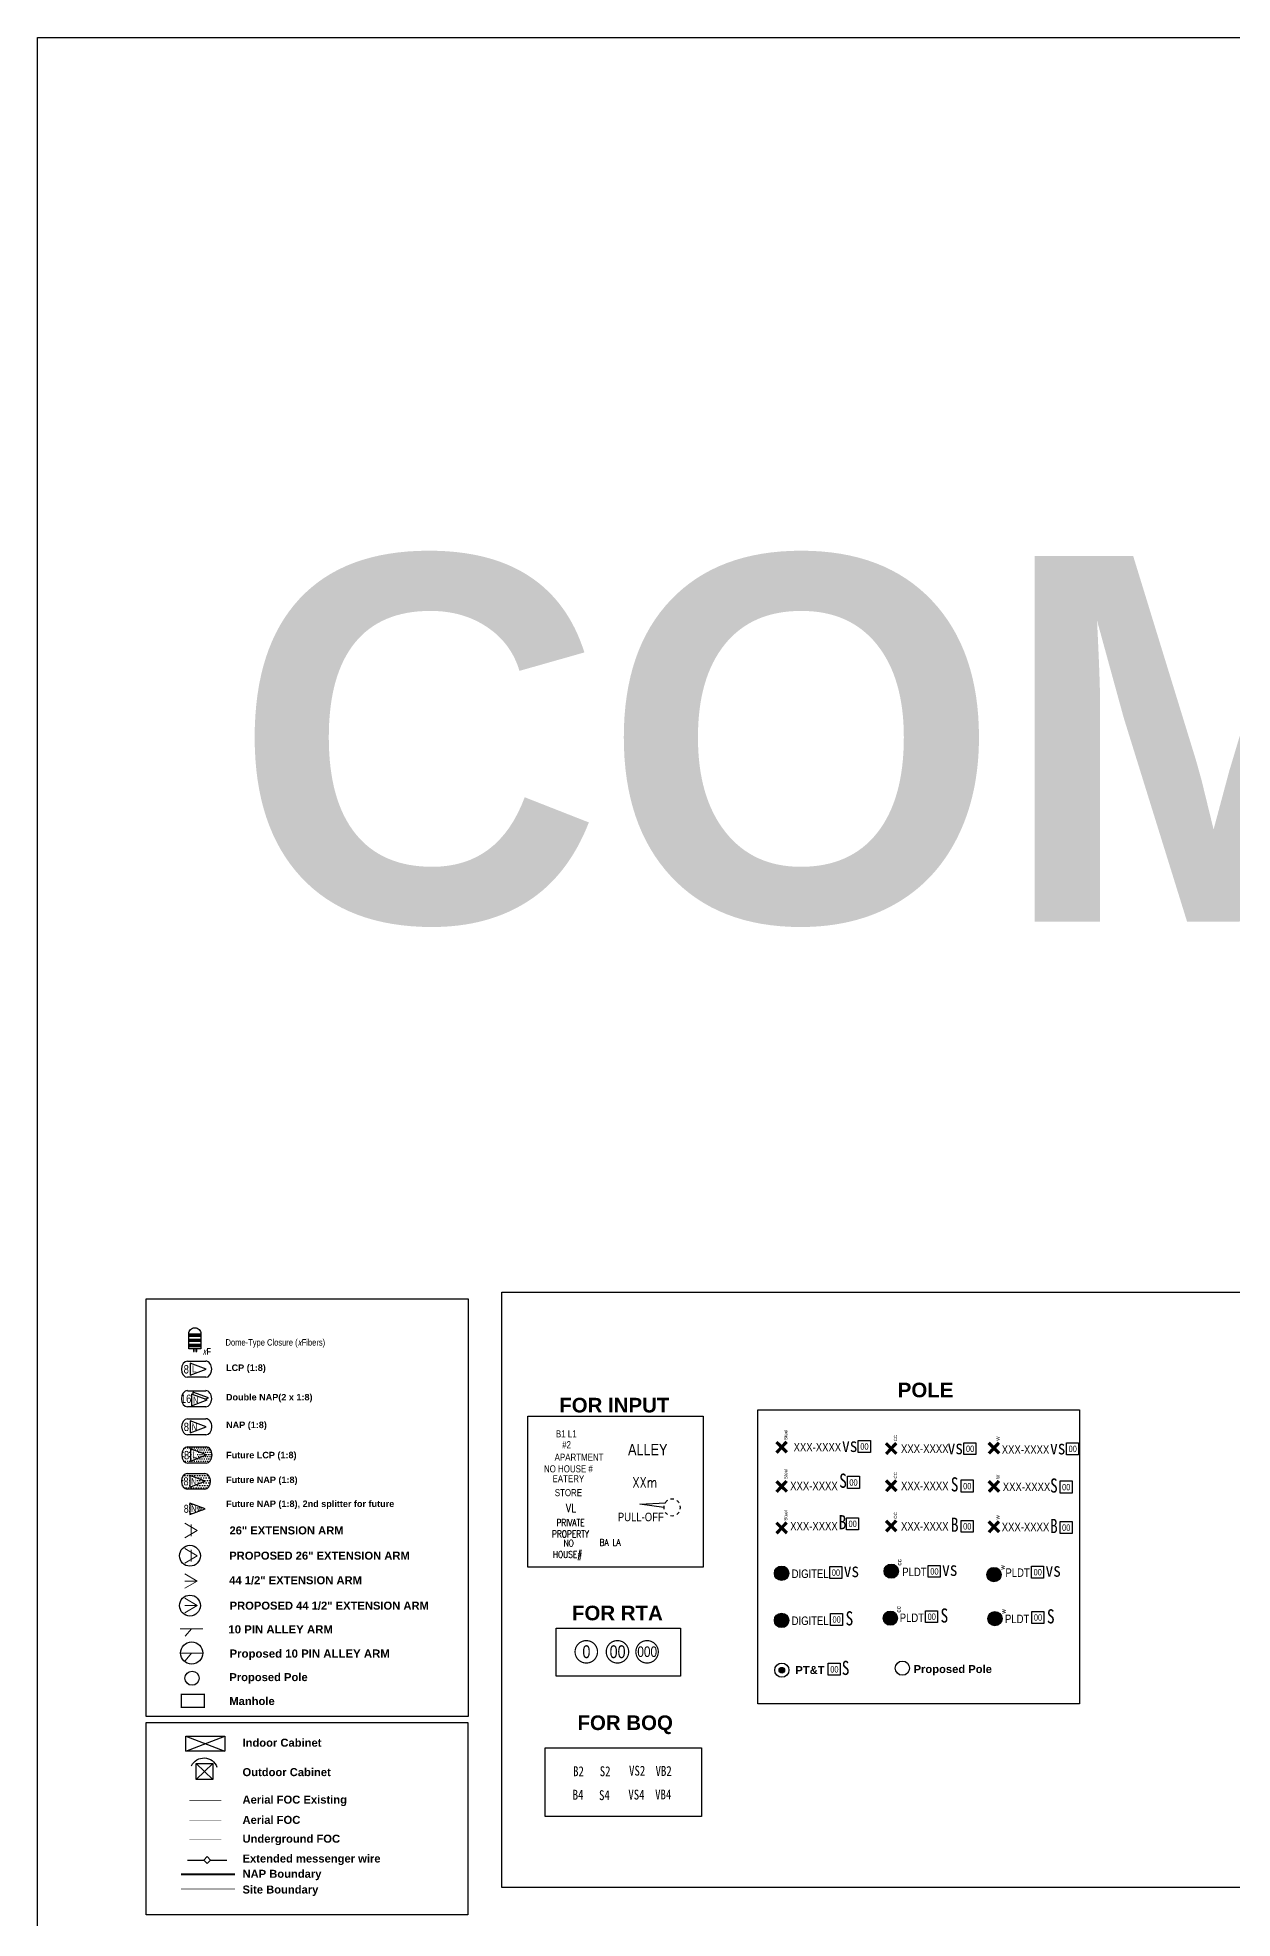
# Model space of a CAD drawing. Extents: x -663610 to -207124, y 70878 to 297551.
# Drawn here: x -255762 to -254919, y 81685 to 83014 of the extents above; entities that cross this region are included whole.
import ezdxf
from ezdxf.enums import TextEntityAlignment as Align

# ---------------------------------------------------------------- set-up
doc = ezdxf.new("R2010")
doc.units = 0
doc.header["$LTSCALE"] = 0.3
doc.linetypes.add('ACAD_ISO05W100', pattern=[33, 24, -3, 0, -3, 0, -3])
doc.linetypes.add('DASHED', pattern=[0.75, 0.5, -0.25])
doc.layers.get('0').update_dxf_attribs({"linetype": 'CONTINUOUS'})
for name, color, linetype in [('10 PIN ALLEY ARM', 7, 'CONTINUOUS'), ('26 EXTENSION ARM', 7, 'CONTINUOUS'), ('44.5 EXTENSION ARM', 7, 'CONTINUOUS'), ('BASEMAP', 7, 'CONTINUOUS'), ('CA 12 in', 7, 'CONTINUOUS'), ('CA 14 in', 7, 'CONTINUOUS'), ('CA 6 in', 7, 'CONTINUOUS'), ('CA 8 in', 7, 'CONTINUOUS'), ('CABINET', 7, 'CONTINUOUS'), ('Cross Over', 5, 'CONTINUOUS'), ('DEG 12 in', 7, 'CONTINUOUS'), ('DEG 14 in', 7, 'CONTINUOUS'), ('DEG 6 in', 7, 'CONTINUOUS'), ('DEG 8 in', 7, 'CONTINUOUS'), ('Digitel pole', 7, 'CONTINUOUS'), ('Distance Data', 7, 'CONTINUOUS'), ('Dome-Type Closure', 7, 'CONTINUOUS'), ('Double NAP', 7, 'CONTINUOUS'), ('Electric Pole ID', 7, 'CONTINUOUS'), ('Electrical Pole (Circular Conc.)', 7, 'CONTINUOUS'), ('Electrical Pole (Steel)', 7, 'CONTINUOUS'), ('Electrical Pole (Wood)', 7, 'CONTINUOUS'), ('Extended messenger', 7, 'CONTINUOUS'), ('FOC Distribution Diagram (Existing)', 7, 'CONTINUOUS'), ('FOC Distribution Diagram (Proposed)', 1, 'CONTINUOUS'), ('Future NAP', 7, 'CONTINUOUS'), ('House Number', 6, 'CONTINUOUS'), ('Lengend', 7, 'CONTINUOUS'), ('MH', 7, 'CONTINUOUS'), ('NAP Boundary', 1, 'CONTINUOUS'), ('Per page (Grounding)', 7, 'CONTINUOUS'), ('PLDT or SMART Pole ID', 7, 'CONTINUOUS'), ('PLDT Pole (Cirular Conc.)', 7, 'CONTINUOUS'), ('PLDT pole (wood)', 7, 'CONTINUOUS'), ('Proposed 10 PIN ALLEY ARM', 7, 'CONTINUOUS'), ('PROPOSED 26 EXTENSION ARM', 7, 'CONTINUOUS'), ('PROPOSED 44.5 EXTENSION ARM', 7, 'CONTINUOUS'), ('Proposed LCP', 1, 'CONTINUOUS'), ('Proposed NAP', 7, 'CONTINUOUS'), ('Proposed pole', 172, 'CONTINUOUS'), ('PT&T Pole', 7, 'CONTINUOUS'), ('Road Name', 7, 'CONTINUOUS'), ('RTA', 2, 'CONTINUOUS'), ('Site boundry', 7, 'CONTINUOUS'), ('Survey sequence', 7, 'CONTINUOUS'), ('Vacant', 1, 'CONTINUOUS')]:
    doc.layers.add(name, color=color, linetype=linetype)
for name, color, linetype, lineweight in [('Pole size-Big', 251, 'CONTINUOUS', 0), ('Pole size-Small', 251, 'CONTINUOUS', 0), ('Pole size-very small', 251, 'CONTINUOUS', 0)]:
    doc.layers.add(name, color=color, linetype=linetype, lineweight=lineweight)
doc.styles.add('Mark', font='arial.ttf', dxfattribs={"width": 0.8, "height": 2.5})
doc.styles.add('ROMANS', font='ROMANS.SHX', dxfattribs={"width": 0.8, "height": 2})
doc.styles.get("Standard").update_dxf_attribs({"font": '', "width": 0.8})
doc.styles.add('WMF-Arial Unicode MS0', font='')
doc.styles.get('Standard').set_extended_font_data('FangSong_GB2312')
doc.styles.get('WMF-Arial Unicode MS0').set_extended_font_data('Arial Unicode MS', bold=True)
doc.linetypes.add('FENCELINE2', pattern='A,6.35,-2.54,[132,ltypeshp.shx,S=2.54,R=0,X=-2.54,Y=0],-2.54,25.4', length=36.83)

# ---------------------------------------------------------------- blocks, each defined once
blk = doc.blocks.new('pldt2')
at = {"layer": 'Lengend'}
h = blk.add_hatch(color=256, dxfattribs=at)
h.dxf.hatch_style = 1
edge = h.paths.add_edge_path()
edge.add_arc((64551.64, 10585.08), 1.85, 0, 360)
blk.add_circle((64551.64, 10585.08), 1.85, dxfattribs=at)
blk = doc.blocks.new('PLDT Pole (Cirular Conc.)')
at = {"ltscale": 0.3}
blk.add_hatch(color=256, dxfattribs=at).paths.add_polyline_path([(-322433.12, 145724.21, 1), (-322438.38, 145724.21, 1)])
at = {"color": 7, "linetype": 'Continuous'}
blk.add_circle((-322435.75, 145724.21), 2.63, dxfattribs=at)
at = {"insert": (-322432.51, 145721.06), "char_height": 1.2, "width": 3.7535, "attachment_point": 5}
blk.add_mtext('{\\fArial|b1|i0|c0|p34;\\C7;CC}', dxfattribs=at)
blk = doc.blocks.new('Electrical Pole (Circular Conc.)')
at = {"const_width": 1.18}
for points in [[(-322437.53, 145744.35), (-322433.55, 145740.66)], [(-322437.46, 145740.59), (-322433.62, 145744.42)]]:
    blk.add_lwpolyline(points, dxfattribs=at)
at = {"color": 1, "lineweight": 0, "ltscale": 2, "insert": (-322432.88, 145741.54), "char_height": 1.2, "width": 1.894, "attachment_point": 1}
blk.add_mtext('{\\fArial|b0|i0|c0|p34;\\C7;CC}', dxfattribs=at)
blk = doc.blocks.new('PLDT pole(wood)')
at = {"ltscale": 0.3}
blk.add_hatch(color=256, dxfattribs=at).paths.add_polyline_path([(66144.404, 7979.785, 1), (66144.841, 7979.785, 1)])
at = {"color": 7, "linetype": 'Continuous'}
blk.add_circle((66144.623, 7979.785), 0.219, dxfattribs=at)
at = {"insert": (66144.841, 7979.504), "char_height": 0.10112, "width": 0.25, "attachment_point": 5}
blk.add_mtext('\\C7;\\fArial|b1|i0|;\\H0.10111521743238;W', dxfattribs=at)
blk = doc.blocks.new('STEEL POLE')
at = {"const_width": 2.26}
for points in [[(-354554.6, 144089.2), (-354546.9, 144082.1)], [(-354554.4, 144081.9), (-354547.1, 144089.3)]]:
    blk.add_lwpolyline(points, dxfattribs=at)
at = {"color": 1, "lineweight": 0, "ltscale": 2, "insert": (-354545.6, 144083.9), "char_height": 2.303, "width": 2.44, "attachment_point": 1}
blk.add_mtext('{\\fArial|b0|i0|c0|p34;\\C7;Steel}', dxfattribs=at)
blk = doc.blocks.new('Electrical Pole (Wood)')
at = {"const_width": 1.18}
for points in [[(-322437.53, 145736.03), (-322433.55, 145732.33)], [(-322437.46, 145732.26), (-322433.62, 145736.1)]]:
    blk.add_lwpolyline(points, dxfattribs=at)
at = {"color": 1, "lineweight": 0, "ltscale": 2, "insert": (-322432.84, 145733.29), "char_height": 1.2, "width": 1.2714, "attachment_point": 1}
blk.add_mtext('{\\fArial|b0|i0|c0|p34;\\C7;W}', dxfattribs=at)
blk = doc.blocks.new('FIG_662')
at = {"linetype": 'Continuous'}
for start, end in [(135, 157.5), (90, 112.5), (45, 67.5), (0, 22.5), (180, 202.5), (225, 247.5), (270, 292.5), (315, 337.5)]:
    blk.add_arc((0, 0), 7, start, end, dxfattribs=at)
blk = doc.blocks.new('PT&T POLE')
blk.add_hatch(color=256).paths.add_polyline_path([(29383, 4877.1, 1), (29386.1, 4877.1, 1)])
for radius in [3.88, 1.55]:
    blk.add_circle((29384.6, 4877.1), radius)
blk = doc.blocks.new('26 EXTENSION ARM')
at = {"color": 7, "linetype": 'Continuous', "lineweight": 0, "ltscale": 0.001}
blk.add_line((-354979.8, 143991.2), (-354979.8, 143999.4), dxfattribs=at)
blk.add_lwpolyline([(-354984.2, 143990.1), (-354975.5, 143995.3), (-354984.2, 144000.5)], dxfattribs=at)
blk = doc.blocks.new('44 EXTENSION ARM')
at = {"color": 7, "linetype": 'Continuous', "lineweight": 0, "ltscale": 0.001}
blk.add_line((-354975.5, 143974.6), (-354984.2, 143974.6), dxfattribs=at)
blk.add_lwpolyline([(-354984.2, 143969.5), (-354975.5, 143974.6), (-354984.2, 143979.8)], dxfattribs=at)
blk = doc.blocks.new('10 PIN ALLEY ARM')
at = {"layer": '10 PIN ALLEY ARM', "linetype": 'Continuous', "lineweight": 20, "ltscale": 50}
blk.add_lwpolyline([(-345094.4, 144017.7), (-345078.6, 144017.7), (-345086.5, 144017.7), (-345090.9, 144012.4)], dxfattribs=at)
blk = doc.blocks.new('Proposed Pole')
at = {"layer": 'Proposed pole', "color": 7}
blk.add_circle((-345086.1, 143982.8), 5, dxfattribs=at)
blk = doc.blocks.new('Dome-Type Closure')
at = {"ltscale": 0.3}
h = blk.add_hatch(color=256, dxfattribs=at)
h.paths.add_polyline_path([(66140.524, 7972.167), (66140.508, 7972.167), (66140.508, 7972.112), (66140.524, 7972.112)])
h.paths.add_polyline_path([(66140.578, 7972.167), (66140.563, 7972.167), (66140.563, 7972.112), (66140.578, 7972.112)])
at = {"color": 7, "linetype": 'Continuous'}
for p, q in [((66140.413, 7972.374), (66140.663, 7972.374)), ((66140.413, 7972.342), (66140.663, 7972.342)), ((66140.413, 7972.327), (66140.663, 7972.327)), ((66140.414, 7972.483), (66140.664, 7972.483)), ((66140.414, 7972.452), (66140.664, 7972.452)), ((66140.414, 7972.436), (66140.664, 7972.436)), ((66140.415, 7972.358), (66140.665, 7972.358)), ((66140.416, 7972.467), (66140.666, 7972.467)), ((66140.414, 7972.264), (66140.664, 7972.264)), ((66140.414, 7972.233), (66140.664, 7972.233)), ((66140.414, 7972.217), (66140.664, 7972.217)), ((66140.416, 7972.249), (66140.666, 7972.249))]:
    blk.add_line(p, q, dxfattribs=at)
blk.add_lwpolyline([(66140.664, 7972.483), (66140.664, 7972.17), (66140.414, 7972.17), (66140.414, 7972.483, -0.414214), (66140.539, 7972.608, -0.414214)], format="xyb", close=True, dxfattribs=at)
for points in [[(66140.508, 7972.112), (66140.524, 7972.112), (66140.524, 7972.167), (66140.508, 7972.167)], [(66140.563, 7972.112), (66140.578, 7972.112), (66140.578, 7972.167), (66140.563, 7972.167)]]:
    blk.add_lwpolyline(points, close=True, dxfattribs=at)
blk = doc.blocks.new('2nd Future NAP')
at = {"ltscale": 0.3}
h = blk.add_hatch(dxfattribs=at)
h.set_pattern_fill('DOTS', color=256, scale=0.495, angle=96.8844, style=0)
h.set_pattern_definition([(96.8843962, (107609.974, -76065.6735), (-0.827243095, 0.295880835), [0, -0.7858125])])
h.paths.add_polyline_path([(85591.15, 3842.92), (85595.86, 3843.49), (85592.75, 3849.48)])
at = {"color": 7, "linetype": 'Continuous'}
blk.add_lwpolyline([(85592.75, 3849.48), (85591.15, 3842.92), (85595.86, 3843.49)], close=True, dxfattribs=at)
at = {"color": 7, "style": 'Mark', "width": 0.8}
for s, height, p in [('N', 2.75, (85594.68, 3845.01)), ('8', 3.3, (85595.34, 3841.93))]:
    blk.add_text(s, height=height, rotation=96.8844, dxfattribs=at).set_placement(p, align=Align.CENTER)
blk = doc.blocks.new('PROPOSED LCP')
at = {"color": 7, "linetype": 'Continuous'}
for p, q in [((74518.8, 11219.85), (74525.27, 11219.85)), ((74525.27, 11214.1), (74518.8, 11214.1))]:
    blk.add_line(p, q, dxfattribs=at)
blk.add_lwpolyline([(74525.45, 11216.98), (74519.7, 11219.14), (74519.7, 11214.82)], close=True, dxfattribs=at)
for centre, major_axis, start_param, end_param in [((74518.8, 11216.98), (0, -2.87), 3.141593, 4.712389), ((74518.8, 11216.98), (0, -2.88), 4.712389, 6.283185), ((74525.27, 11216.98), (0, -2.87), 1.570796, 3.141593), ((74525.27, 11216.98), (0, -2.88), 0, 1.570796)]:
    blk.add_ellipse(centre, major_axis=major_axis, ratio=0.75, start_param=start_param, end_param=end_param, dxfattribs=at)
at = {"color": 7, "style": 'Mark', "width": 0.8}
for s, height, p in [('8', 3, (74518.35, 11215.46)), ('L', 2.5, (74521.2, 11215.84))]:
    blk.add_text(s, height=height, dxfattribs=at).set_placement(p, align=Align.CENTER)
blk = doc.blocks.new('PROPOSED NAP')
at = {"color": 7, "linetype": 'Continuous'}
for p, q in [((74519.12, 11201.41), (74524.62, 11201.41)), ((74524.62, 11196.53), (74519.12, 11196.53))]:
    blk.add_line(p, q, dxfattribs=at)
blk.add_lwpolyline([(74524.77, 11198.97), (74519.88, 11200.8), (74519.88, 11197.14)], close=True, dxfattribs=at)
for centre, start_param, end_param in [((74519.12, 11198.97), 3.141593, 4.712389), ((74519.12, 11198.97), 4.712389, 6.283185), ((74524.62, 11198.97), 1.570796, 3.141593), ((74524.62, 11198.97), 0, 1.570796)]:
    blk.add_ellipse(centre, major_axis=(0, -2.44), ratio=0.75, start_param=start_param, end_param=end_param, dxfattribs=at)
at = {"color": 7, "style": 'Mark', "width": 0.8}
for s, height, p in [('8', 2.55, (74518.73, 11197.68)), ('N', 2.12, (74521.16, 11197.9))]:
    blk.add_text(s, height=height, dxfattribs=at).set_placement(p, align=Align.CENTER)
blk = doc.blocks.new('NAP NEW')
at = {"ltscale": 0.3}
h = blk.add_hatch(dxfattribs=at)
h.set_pattern_fill('DOTS', color=256, scale=1.5, style=0)
edge = h.paths.add_edge_path()
edge.add_ellipse((84650.7, -14873.4), major_axis=(0, -7.36), ratio=0.75, start_angle=90, end_angle=180)
edge.add_line((84650.7, -14866), (84634.1, -14866))
edge.add_ellipse((84634.1, -14873.4), major_axis=(0, -7.36), ratio=0.75, start_angle=180, end_angle=270)
edge.add_ellipse((84634.1, -14873.4), major_axis=(0, -7.36), ratio=0.75, start_angle=270, end_angle=360)
edge.add_line((84634.1, -14880.8), (84650.7, -14880.8))
edge.add_ellipse((84650.7, -14873.4), major_axis=(0, -7.36), ratio=0.75, start_angle=0, end_angle=90)
h.paths.add_polyline_path([(84651.1, -14873.4), (84636.4, -14878.9), (84636.4, -14867.9)], flags=16)
h = blk.add_hatch(dxfattribs=at)
h.set_pattern_fill('DOTS', color=256, scale=1.5, style=0)
h.paths.add_polyline_path([(84636.4, -14867.9), (84636.4, -14878.9), (84651.1, -14873.4)])
at = {"color": 7, "linetype": 'Continuous'}
for p, q in [((84634.1, -14866), (84650.7, -14866)), ((84650.7, -14880.8), (84634.1, -14880.8))]:
    blk.add_line(p, q, dxfattribs=at)
blk.add_lwpolyline([(84651.1, -14873.4), (84636.4, -14867.9), (84636.4, -14878.9)], close=True, dxfattribs=at)
for centre, start_param, end_param in [((84634.1, -14873.4), 3.141593, 4.712389), ((84634.1, -14873.4), 4.712389, 6.283185), ((84650.7, -14873.4), 1.570796, 3.141593), ((84650.7, -14873.4), 0, 1.570796)]:
    blk.add_ellipse(centre, major_axis=(0, -7.36), ratio=0.75, start_param=start_param, end_param=end_param, dxfattribs=at)
at = {"color": 7, "style": 'Mark', "width": 0.8}
for s, height, p in [('8', 7.68, (84632.9, -14877.3)), ('N', 6.4, (84640.2, -14876.6))]:
    blk.add_text(s, height=height, dxfattribs=at).set_placement(p, align=Align.CENTER)
blk = doc.blocks.new('DN')
at = {"color": 7, "linetype": 'Continuous'}
for p, q in [((-318213.4, 148769.4), (-318200.5, 148769.4)), ((-318200.5, 148758), (-318213.4, 148758))]:
    blk.add_line(p, q, dxfattribs=at)
blk.add_lwpolyline([(-318199.5, 148762.8), (-318210.6, 148766.9), (-318210.6, 148758.6)], close=True, dxfattribs=at)
blk.add_lwpolyline([(-318201, 148763.3), (-318198.5, 148764.3), (-318209.6, 148768.4), (-318209.6, 148766.6)], dxfattribs=at)
for centre, start_param, end_param in [((-318213.4, 148763.7), 3.141593, 4.712389), ((-318200.5, 148763.7), 1.570796, 3.141593), ((-318213.4, 148763.7), 4.712389, 6.283185), ((-318200.5, 148763.7), 0, 1.570796)]:
    blk.add_ellipse(centre, major_axis=(0, -5.74), ratio=0.75, start_param=start_param, end_param=end_param, dxfattribs=at)
at = {"color": 7, "style": 'Mark', "width": 0.8}
for s, height, p in [('16', 5.93, (-318214.4, 148760.7)), ('N', 4.95, (-318207.6, 148760.3))]:
    blk.add_text(s, height=height, dxfattribs=at).set_placement(p, align=Align.CENTER)
blk = doc.blocks.new('NEW FUTURE LCP')
at = {"ltscale": 2}
h = blk.add_hatch(dxfattribs=at)
h.set_pattern_fill('DOTS', color=256, style=0)
h.set_pattern_definition([(0, (364423.1483, -144529.5404), (0.79375, 1.5875), [0, -1.5875])])
edge = h.paths.add_edge_path()
edge.add_ellipse((-6, 7), major_axis=(0, -5.74), ratio=0.75, start_angle=90, end_angle=180)
edge.add_line((-6, 12.7), (-18.9, 12.7))
edge.add_ellipse((-18.9, 7), major_axis=(0, -5.74), ratio=0.75, start_angle=180, end_angle=270)
edge.add_ellipse((-18.9, 7), major_axis=(0, -5.74), ratio=0.75, start_angle=270, end_angle=360)
edge.add_line((-18.9, 1.2), (-6, 1.2))
edge.add_ellipse((-6, 7), major_axis=(0, -5.74), ratio=0.75, start_angle=0, end_angle=90)
at = {"color": 7, "linetype": 'Continuous'}
for p, q in [((-18.9, 12.7), (-6, 12.7)), ((-6, 1.2), (-18.9, 1.2))]:
    blk.add_line(p, q, dxfattribs=at)
blk.add_lwpolyline([(-5.6, 7), (-17.1, 11.3), (-17.1, 2.7)], close=True, dxfattribs=at)
for centre, start_param, end_param in [((-18.9, 7), 3.141593, 4.712389), ((-18.9, 7), 4.712389, 6.283185), ((-6, 7), 1.570796, 3.141593), ((-6, 7), 0, 1.570796)]:
    blk.add_ellipse(centre, major_axis=(0, -5.74), ratio=0.75, start_param=start_param, end_param=end_param, dxfattribs=at)
at = {"color": 7, "style": 'Mark', "width": 0.8}
for s, height, p in [('8', 5.99, (-19.8, 3.9)), ('L', 4.99, (-14.1, 4.7))]:
    blk.add_text(s, height=height, dxfattribs=at).set_placement(p, align=Align.CENTER)
blk = doc.blocks.new('A$C2C622FDB')
at = {"layer": 'CABINET', "ltscale": 0.3}
blk.add_lwpolyline([(1, 14, -0.662579), (18.9, 13.1, -2.68063)], format="xyb", dxfattribs=at)
blk.add_lwpolyline([(4.2, 15.5), (16.1, 15.5), (16.1, 4.2), (4.2, 4.2)], close=True, dxfattribs=at)
for points in [[(4.2, 15.5), (16.1, 4.2)], [(16.1, 15.5), (4.2, 4.2)]]:
    blk.add_lwpolyline(points, dxfattribs=at)
blk = doc.blocks.new('em')
at = {"color": 7, "ltscale": 0.3}
for points in [[(-318222.4, 148369.4), (-318208.3, 148369.4)], [(-318202.4, 148369.4), (-318188.3, 148369.4)]]:
    blk.add_lwpolyline(points, dxfattribs=at)
blk.add_lwpolyline([(-318208.3, 148369.4), (-318205.3, 148372.4), (-318202.4, 148369.4), (-318205.3, 148366.5)], close=True, dxfattribs=at)

msp = doc.modelspace()

# ---------------------------------------------------------------- linework, layer by layer
at = {"ltscale": 0.3}
for p, q in [((-255657.7, 81814), (-255630.2, 81803.4)), ((-255657.7, 81803.4), (-255630.2, 81814))]:
    msp.add_line(p, q, dxfattribs=at)
msp.add_lwpolyline([(-255657.7, 81814), (-255630.2, 81814), (-255630.2, 81803.4), (-255657.7, 81803.4)], close=True, dxfattribs=at)
at = {"layer": 'BASEMAP', "color": 152, "ltscale": 2, "true_color": 0x2776bb}
for points in [[(-255762.3, 83013.7), (-248424.4, 83013.7), (-248424.4, 78378.8), (-255762.3, 78378.8)], [(-255685.7, 82122.9), (-255458.4, 82122.9), (-255458.4, 81828), (-255685.7, 81828)], [(-255434.6, 82127.6), (-254854.5, 82127.6), (-254854.5, 81707.2), (-255434.6, 81707.2)], [(-255416.4, 82040), (-255292.7, 82040), (-255292.7, 81933.4), (-255416.4, 81933.4)], [(-255396.4, 81890.3), (-255308.7, 81890.3), (-255308.7, 81856.5), (-255396.4, 81856.5)], [(-255685.6, 81823.8), (-255458.6, 81823.8), (-255458.6, 81687.8), (-255685.6, 81687.8)], [(-255404, 81805.8), (-255293.7, 81805.8), (-255293.7, 81757.4), (-255404, 81757.4)]]:
    msp.add_lwpolyline(points, close=True, dxfattribs=at)
at = {"layer": 'Cross Over', "linetype": 'Continuous', "flags": 128}
msp.add_lwpolyline([(-255320.4, 81975.6), (-255337.4, 81978), (-255319.3, 81978.9)], dxfattribs=at)
at = {"layer": 'FOC Distribution Diagram (Existing)', "linetype": 'DASHED', "ltscale": 50, "const_width": 0.4}
msp.add_lwpolyline([(-255655.2, 81768.5), (-255632.6, 81768.5)], dxfattribs=at)
at = {"layer": 'FOC Distribution Diagram (Proposed)', "linetype": 'DASHED', "ltscale": 50, "const_width": 0.4}
msp.add_lwpolyline([(-255655.2, 81754.3), (-255632.6, 81754.3)], dxfattribs=at)
at = {"layer": 'FOC Distribution Diagram (Proposed)', "ltscale": 50, "const_width": 0.4}
msp.add_lwpolyline([(-255655.2, 81740.9), (-255632.6, 81740.9)], dxfattribs=at)
at = {"layer": 'MH', "const_width": 0.916}
msp.add_lwpolyline([(-255644.7, 81834.5), (-255644.7, 81843.7), (-255660.8, 81843.7), (-255660.8, 81834.5)], close=True, dxfattribs=at).dxf.unprotected_set("ltscale", 0)
at = {"layer": 'NAP Boundary', "color": 5, "linetype": 'ACAD_ISO05W100', "lineweight": 0, "ltscale": 2, "const_width": 1.56}
msp.add_lwpolyline([(-255661, 81716.5), (-255623, 81716.5)], dxfattribs=at)
at = {"layer": 'Per page (Grounding)', "color": 152, "ltscale": 2, "true_color": 0x2776bb}
msp.add_lwpolyline([(-255254.1, 82044.5), (-255027.1, 82044.5), (-255027.1, 81837), (-255254.1, 81837)], close=True, dxfattribs=at)
at = {"layer": 'Proposed 10 PIN ALLEY ARM', "linetype": 'Continuous', "lineweight": 20, "ltscale": 50}
msp.add_lwpolyline([(-255661.5, 81872.8), (-255645.7, 81872.8), (-255653.6, 81872.8), (-255658.1, 81867.4)], dxfattribs=at)
at = {"layer": 'Proposed 10 PIN ALLEY ARM', "color": 1, "ltscale": 2}
msp.add_circle((-255653.6, 81872.8), 7.9, dxfattribs=at)
at = {"layer": 'PROPOSED 26 EXTENSION ARM', "color": 1, "ltscale": 2}
msp.add_circle((-255654.8, 81941.5), 7.36, dxfattribs=at)
at = {"layer": 'PROPOSED 44.5 EXTENSION ARM', "color": 1, "ltscale": 2}
msp.add_circle((-255654.8, 81906.3), 7.36, dxfattribs=at)
at = {"layer": 'Proposed pole', "color": 7}
msp.add_circle((-255152, 81862.1), 5, dxfattribs=at)
at = {"layer": 'RTA', "color": 5, "ltscale": 10, "const_width": 0.847}
for points in [[(-255367.7, 81876.5, -1.177071), (-255383, 81873.3, -0.849566), (-255367.7, 81876.5, 12.29491)], [(-255345.7, 81876.5, -1.177071), (-255361, 81873.3, -0.849566), (-255345.7, 81876.5, 12.29491)], [(-255324.8, 81876.5, -1.177071), (-255340.1, 81873.3, -0.849566), (-255324.8, 81876.5, 12.29491)]]:
    msp.add_lwpolyline(points, format="xyb", dxfattribs=at)
at = {"layer": 'Site boundry', "color": 116, "linetype": 'FENCELINE2', "lineweight": 0, "ltscale": 5, "true_color": 0x136734, "const_width": 0.605}
msp.add_lwpolyline([(-255661, 81706.1), (-255623, 81706.1)], dxfattribs=at)
at = {"layer": 'Survey sequence', "color": 9, "ltscale": 2, "true_color": 0xc7c8ca}
for points in [[(-255183.1, 82022.9), (-255174.6, 82022.9), (-255174.6, 82014.5), (-255183.1, 82014.5)], [(-255108.6, 82021.3), (-255100.1, 82021.3), (-255100.1, 82012.9), (-255108.6, 82012.9)], [(-255036.2, 82021.2), (-255027.7, 82021.2), (-255027.7, 82012.8), (-255036.2, 82012.8)], [(-255190.8, 81997.6), (-255182.3, 81997.6), (-255182.3, 81989.1), (-255190.8, 81989.1)], [(-255110.5, 81995), (-255102, 81995), (-255102, 81986.5), (-255110.5, 81986.5)], [(-255040.7, 81994.3), (-255032.2, 81994.3), (-255032.2, 81985.8), (-255040.7, 81985.8)], [(-255191.5, 81968.3), (-255183, 81968.3), (-255183, 81959.9), (-255191.5, 81959.9)], [(-255110.5, 81966.5), (-255102, 81966.5), (-255102, 81958.1), (-255110.5, 81958.1)], [(-255040.7, 81965.7), (-255032.2, 81965.7), (-255032.2, 81957.2), (-255040.7, 81957.2)], [(-255203.2, 81933.8), (-255194.7, 81933.8), (-255194.7, 81925.4), (-255203.2, 81925.4)], [(-255133.8, 81934.7), (-255125.3, 81934.7), (-255125.3, 81926.3), (-255133.8, 81926.3)], [(-255060.8, 81934.1), (-255052.3, 81934.1), (-255052.3, 81925.7), (-255060.8, 81925.7)], [(-255135.7, 81902.7), (-255127.2, 81902.7), (-255127.2, 81894.3), (-255135.7, 81894.3)], [(-255060.6, 81902.1), (-255052.1, 81902.1), (-255052.1, 81893.7), (-255060.6, 81893.7)], [(-255202.7, 81900.7), (-255194.2, 81900.7), (-255194.2, 81892.3), (-255202.7, 81892.3)], [(-255204.4, 81865.6), (-255195.9, 81865.6), (-255195.9, 81857.1), (-255204.4, 81857.1)]]:
    msp.add_lwpolyline(points, close=True, dxfattribs=at)

# ---------------------------------------------------------------- block references
at = {"color": 3, "ltscale": 2, "xscale": 0.9935763298168659, "yscale": 0.9935763298168659, "zscale": 0.9935763298168659}
msp.add_blockref('NEW FUTURE LCP', (-255637.5, 82005.7), dxfattribs=at)
at = {"layer": '10 PIN ALLEY ARM', "color": 3}
msp.add_blockref('10 PIN ALLEY ARM', (89432.8, -62127.8), dxfattribs=at)
at = {"layer": '26 EXTENSION ARM', "color": 3}
msp.add_blockref('26 EXTENSION ARM', (99325.9, -62035.9), dxfattribs=at)
at = {"layer": '44.5 EXTENSION ARM', "color": 3}
msp.add_blockref('44 EXTENSION ARM', (99325.9, -62051), dxfattribs=at)
at = {"layer": 'CABINET', "color": 30, "ltscale": 2, "true_color": 0xf8991e}
msp.add_blockref('A$C2C622FDB', (-255654.7, 81779.2), dxfattribs=at)
at = {"layer": 'Cross Over', "linetype": 'Continuous', "xscale": 0.8400000000256881, "yscale": 0.840000000008149, "zscale": 0.84, "rotation": 78.32576939649469}
msp.add_blockref('FIG_662', (-255314.5, 81975.6), dxfattribs=at)
at = {"layer": 'Digitel pole', "color": 7, "xscale": 2.769470818281637, "yscale": 2.769470818281637, "zscale": 2.769470818276872, "rotation": 359.1302262035956}
for p in [(-434435.5, 55331.2), (-434435.5, 55297.9)]:
    msp.add_blockref('pldt2', p, dxfattribs=at)
at = {"layer": 'Dome-Type Closure', "xscale": 33.69404878970795, "yscale": 33.69404878970795, "zscale": 33.69404878970795}
msp.add_blockref('Dome-Type Closure', (-2484193.9, -186527), dxfattribs=at)
at = {"layer": 'Double NAP', "color": 2, "xscale": 0.9935763298168659, "yscale": 0.9935763298168659, "zscale": 0.9935763298168659}
msp.add_blockref('DN', (60512.8, -65755.7), dxfattribs=at)
at = {"layer": 'Electrical Pole (Circular Conc.)', "color": 1, "lineweight": 0, "xscale": 1.919302000000065, "yscale": 1.919302000016501, "zscale": 1.919302000013738, "rotation": 90}
for p in [(24564, 700868.4), (24564, 700842.1), (24564, 700813.7)]:
    msp.add_blockref('Electrical Pole (Circular Conc.)', p, dxfattribs=at)
at = {"layer": 'Electrical Pole (Steel)', "color": 3, "rotation": 90}
for p in [(-111151.6, 436568.9), (-111151.6, 436541.2), (-111151.6, 436511.9)]:
    msp.add_blockref('STEEL POLE', p, dxfattribs=at)
at = {"layer": 'Electrical Pole (Wood)', "color": 1, "lineweight": 0, "xscale": 1.919302000000065, "yscale": 1.919302000016501, "zscale": 1.919302000013738, "rotation": 90}
for p in [(24620.5, 700868.7), (24620.5, 700841.7), (24620.5, 700813.1)]:
    msp.add_blockref('Electrical Pole (Wood)', p, dxfattribs=at)
at = {"layer": 'Extended messenger', "color": 2, "xscale": 0.81, "yscale": 0.81, "zscale": 0.81}
msp.add_blockref('em', (2103.7, -38452.6), dxfattribs=at)
at = {"layer": 'Future NAP', "color": 5, "linetype": 'DASHED', "xscale": 0.7434629130077866, "yscale": 0.7434629130077866, "zscale": 0.7434629130077866}
msp.add_blockref('NAP NEW', (-318579, 93051.9), dxfattribs=at)
at = {"layer": 'Future NAP', "color": 1, "xscale": 1.701719635834671, "yscale": 1.701719635834671, "zscale": 1.701719635834671, "rotation": 263.1156037993842}
msp.add_blockref('2nd Future NAP', (-244688.5, 227364.6), dxfattribs=at)
at = {"layer": 'PLDT Pole (Cirular Conc.)', "color": 1, "lineweight": 0, "xscale": 1.919302000000065, "yscale": 1.919302000016501, "zscale": 1.919302000013738, "rotation": 90}
for p in [(24528.9, 700782.2), (24528.3, 700749)]:
    msp.add_blockref('PLDT Pole (Cirular Conc.)', p, dxfattribs=at)
at = {"layer": 'PLDT pole (wood)', "xscale": 23.05330117068674, "yscale": 23.05330117078534, "zscale": 23.05330117075044, "rotation": 90}
for p in [(-71127, -1442923.7), (-71126.3, -1442954.8)]:
    msp.add_blockref('PLDT pole(wood)', p, dxfattribs=at)
at = {"layer": 'PROPOSED 26 EXTENSION ARM', "color": 3}
msp.add_blockref('26 EXTENSION ARM', (99325.9, -62053.8), dxfattribs=at)
at = {"layer": 'PROPOSED 44.5 EXTENSION ARM', "color": 3}
msp.add_blockref('44 EXTENSION ARM', (99325.9, -62068.3), dxfattribs=at)
at = {"layer": 'Proposed LCP', "color": 1, "xscale": 1.982577363565909, "yscale": 1.982577363565909, "zscale": 1.982577363565909}
msp.add_blockref('PROPOSED LCP', (-403395.8, 59834.7), dxfattribs=at)
at = {"layer": 'Proposed NAP', "color": 1, "xscale": 2.332443957115951, "yscale": 2.332443957115951, "zscale": 2.332443957115951}
msp.add_blockref('PROPOSED NAP', (-429468.1, 55911.6), dxfattribs=at)
at = {"layer": 'Proposed pole', "color": 3}
msp.add_blockref('Proposed Pole', (89432.8, -62127.8), dxfattribs=at)
at = {"layer": 'PT&T Pole', "xscale": 1.288651727722026, "yscale": 1.288651727692923, "zscale": 1.288651727697238}
msp.add_blockref('PT&T POLE', (-293103.6, 75575.8), dxfattribs=at)

# ---------------------------------------------------------------- texts
at = {"insert": (-255629.7, 82091.5), "char_height": 4.5781, "width": 78.178, "attachment_point": 4}
msp.add_mtext('{\\fArial|b0|i0|c0|p34;\\C7;Do\\fArial|b0|i0|c134|p34;me\\fArial|b0|i0|c0|p34;-\\fArial|b0|i0|c134|p34;Type\\fArial|b0|i0|c0|p34; C\\fArial|b0|i0|c134|p34;l\\fArial|b0|i0|c0|p34;o\\fArial|b0|i0|c134|p34;sure\\fArial|b0|i0|c0|p34; \\fArial|b0|i0|c134|p34;(\\fTxt|b0|i1|c0|p2;x\\fArial|b0|i0|c134|p34;\\H1x;Fi\\fArial|b0|i0|c0|p34;b\\fArial|b0|i0|c134|p34;ers)}', dxfattribs=at)
at = {"color": 1, "char_height": 4.578, "attachment_point": 4, "style": 'WMF-Arial Unicode MS0'}
for s, insert in [('{\\C1;LCP (1:8)}', (-255629.3, 82073.6)), ('Double NAP(2 x 1:8)', (-255629.4, 82052.8))]:
    msp.add_mtext_dynamic_manual_height_columns(s, width=106.739, gutter_width=40, heights=[0], dxfattribs=dict(at, insert=insert))
at = {"color": 1, "ltscale": 2, "char_height": 4.578, "attachment_point": 1, "style": 'WMF-Arial Unicode MS0'}
for s, width, insert in [('{\\fArial Unicode MS|b1|i0|c134|p32;NAP (1:8)}', 35.557, (-255629.3, 82036.2)), ('Future LCP (1:8)', 63.756, (-255629.3, 82014.9)), ('Future NAP (1:8)', 63.756, (-255629.3, 81997.4)), ('{\\fArial Unicode MS|b1|i0|c134|p32;Future NAP (1:8), 2nd splitter for future}', 119.72, (-255629.3, 81980.5))]:
    msp.add_mtext_dynamic_manual_height_columns(s, width=width, gutter_width=28.3, heights=[0], dxfattribs=dict(at, insert=insert))
at = {"ltscale": 2, "attachment_point": 1, "style": 'WMF-Arial Unicode MS0'}
for s, insert, char_height, width in [('26" EXTENSION ARM', (-255626.9, 81962.2), 5.652, 139.866), ('PROPOSED 26" EXTENSION ARM', (-255627.1, 81944.4), 5.652, 143.885), ('44 1/2" EXTENSION ARM', (-255627.1, 81927), 5.652, 152.771), ('PROPOSED 44 1/2" EXTENSION ARM', (-255626.8, 81909.1), 5.652, 182.844), ('10 PIN ALLEY ARM', (-255627.7, 81892.4), 5.763, 153.822), ('Proposed 10 PIN ALLEY ARM', (-255626.9, 81875.3), 5.763, 170.674)]:
    msp.add_mtext(s, dxfattribs=dict(at, insert=insert, char_height=char_height, width=width))
at = {"ltscale": 2, "insert": (-255227.5, 81863.6), "char_height": 5.652, "attachment_point": 1, "style": 'WMF-Arial Unicode MS0'}
msp.add_mtext_dynamic_manual_height_columns('{\\fArial Unicode MS|b1|i0|c134|p32;PT&T}', width=78.419, gutter_width=28.3, heights=[0], dxfattribs=at)
at = {"color": 7, "ltscale": 2, "insert": (-255617.7, 81730.5), "char_height": 5.652, "width": 121.764, "attachment_point": 1, "style": 'WMF-Arial Unicode MS0'}
msp.add_mtext('{\\fArial Unicode MS|b1|i0|c134|p32;\\C256;Extended messenger wire}', dxfattribs=at)
at = {"layer": 'BASEMAP', "color": 152, "ltscale": 2, "true_color": 0x2776bb, "style": 'WMF-Arial Unicode MS0'}
msp.add_text('COMMON', height=258.26, dxfattribs=at).set_placement((-254782.3, 82389.2), align=Align.CENTER)
for s, p in [('POLE', (-255155.3, 82053.4)), ('FOR INPUT', (-255394.2, 82042.7)), ('FOR RTA', (-255385.2, 81895.9)), ('FOR BOQ', (-255381.3, 81818.4))]:
    msp.add_text(s, height=10.33, dxfattribs=at).set_placement(p)
at = {"layer": 'CA 12 in', "color": 2, "lineweight": 0, "width": 0.8}
msp.add_text('B2', height=7, dxfattribs=at).set_placement((-255384.4, 81785.8))
at = {"layer": 'CA 14 in', "color": 6, "lineweight": 0, "width": 0.8}
msp.add_text('VB2', height=7, dxfattribs=at).set_placement((-255326.2, 81786))
at = {"layer": 'CA 6 in', "color": 3, "lineweight": 0, "width": 0.8}
msp.add_text('VS2', height=7, dxfattribs=at).set_placement((-255344.9, 81786.2))
at = {"layer": 'CA 8 in', "color": 4, "lineweight": 0, "width": 0.8}
msp.add_text('S2', height=7, dxfattribs=at).set_placement((-255365.6, 81785.8))
at = {"layer": 'Cross Over', "color": 5, "style": 'Mark', "width": 0.8}
msp.add_text('PULL-OFF', height=6, dxfattribs=at).set_placement((-255336.6, 81965.9), align=Align.CENTER)
at = {"layer": 'DEG 12 in', "color": 2, "lineweight": 0, "width": 0.8}
msp.add_text('B4', height=7, dxfattribs=at).set_placement((-255384.7, 81769.2))
at = {"layer": 'DEG 14 in', "color": 6, "lineweight": 0, "width": 0.8}
msp.add_text('VB4', height=7, dxfattribs=at).set_placement((-255326.5, 81769.4))
at = {"layer": 'DEG 6 in', "color": 3, "lineweight": 0, "width": 0.8}
msp.add_text('VS4', height=7, dxfattribs=at).set_placement((-255345.4, 81769.3))
at = {"layer": 'DEG 8 in', "color": 4, "lineweight": 0, "width": 0.8}
msp.add_text('S4', height=7, dxfattribs=at).set_placement((-255366.1, 81768.9))
at = {"layer": 'Digitel pole', "style": 'Mark', "width": 0.8}
for p in [(-255217.1, 81925.8), (-255217.1, 81892.6)]:
    msp.add_text('DIGITEL', height=6, dxfattribs=at).set_placement(p, align=Align.CENTER)
at = {"layer": 'Distance Data', "style": 'ROMANS', "width": 0.8}
msp.add_text('XXm', height=7.26, dxfattribs=at).set_placement((-255333.7, 81993.4), align=Align.MIDDLE_CENTER)
at = {"layer": 'Dome-Type Closure', "insert": (-255643, 82085.9), "char_height": 4.988, "width": 15.303, "attachment_point": 5}
msp.add_mtext('{\\fTxt|b0|i1|c0|p2;\\C7;x\\fArial|b1|i0|c134|p34;\\H0.9563x;F}', dxfattribs=at)
at = {"layer": 'Electric Pole ID', "style": 'Mark', "width": 0.8}
for p in [(-255212, 82015.2), (-255136.2, 82014.1), (-255065.1, 82013.5), (-255214.4, 81987.8), (-255136.2, 81987.8), (-255064.4, 81987.2), (-255214.4, 81959.4), (-255136.2, 81959.3), (-255065.1, 81958.8)]:
    msp.add_text('XXX-XXXX', height=6, dxfattribs=at).set_placement(p, align=Align.CENTER)
at = {"layer": 'House Number', "color": 6, "style": 'Mark', "width": 0.8}
for s, p in [('B1 L1', (-255389.2, 82025.1)), ('#2', (-255389, 82017.4))]:
    msp.add_text(s, height=5, dxfattribs=at).set_placement(p, align=Align.CENTER)
at = {"layer": 'House Number', "color": 6, "char_height": 5, "width": 49.861, "style": 'Mark'}
for s, insert, attachment_point in [('APARTMENT', (-255380.2, 82011.1), 5), ('\\pi7.94557;NO HOUSE #', (-255412.9, 82005.4), 1), ('\\pi13.99468;EATERY', (-255412.9, 81998.4), 1), ('\\pi24.93056;\\P\\pi15.58131;STORE', (-255412.9, 81996.9), 1)]:
    msp.add_mtext(s, dxfattribs=dict(at, insert=insert, attachment_point=attachment_point))
at = {"layer": 'PLDT or SMART Pole ID', "style": 'Mark', "width": 0.8}
for p in [(-255143.5, 81927.1), (-255070.7, 81926.6), (-255145.3, 81894.7), (-255071, 81893.9)]:
    msp.add_text('PLDT', height=6, dxfattribs=at).set_placement(p, align=Align.CENTER)
at = {"layer": 'Pole size-Big', "color": 2, "lineweight": 0, "width": 0.8}
for p in [(-255197, 81960.2), (-255117.8, 81958.4), (-255047.8, 81957.5)]:
    msp.add_text('B', height=10, dxfattribs=at).set_placement(p)
at = {"layer": 'Pole size-Small', "color": 2, "lineweight": 0, "width": 0.8}
for p in [(-255196.6, 81989.5), (-255117.9, 81986.9), (-255047.8, 81986.1), (-255192.1, 81892.3), (-255125.1, 81894.3), (-255050, 81893.7), (-255194.8, 81857.3)]:
    msp.add_text('S', height=10, dxfattribs=at).set_placement(p)
at = {"layer": 'Pole size-very small', "color": 2, "lineweight": 0, "width": 0.8}
for p in [(-255194.6, 82014.8), (-255120.1, 82013.2), (-255047.8, 82013.1), (-255193.4, 81926.4), (-255124, 81927.3), (-255051, 81926.7)]:
    msp.add_text('vs', height=10, dxfattribs=at).set_placement(p)
at = {"layer": 'Proposed pole', "color": 7, "ltscale": 2, "insert": (-255144.1, 81864.3), "char_height": 5.652, "attachment_point": 1, "style": 'WMF-Arial Unicode MS0'}
msp.add_mtext_dynamic_manual_height_columns('Proposed Pole', width=78.419, gutter_width=28.3, heights=[0], dxfattribs=at)
at = {"layer": 'Proposed pole', "color": 7, "ltscale": 2, "attachment_point": 1, "style": 'WMF-Arial Unicode MS0'}
for s, insert, char_height, width in [('Proposed Pole', (-255627, 81858.6), 5.652, 78.419), ('Manhole', (-255627, 81841.7), 5.65, 78.419), ('Indoor Cabinet', (-255617.7, 81812.3), 5.652, 78.419), ('Outdoor Cabinet', (-255617.7, 81791.5), 5.652, 78.419), ('{\\fArial Unicode MS|b1|i0|c134|p32;Aerial FOC} Existing', (-255617.7, 81772.1), 5.652, 130.649), ('Aerial FOC', (-255617.7, 81757.8), 5.65, 78.419), ('Underground FOC', (-255617.7, 81744.5), 5.652, 78.419), ('NAP Boundary', (-255617.7, 81719.7), 5.652, 78.419), ('Site{\\fArial Unicode MS|b1|i0|c134|p32; Boundary}', (-255617.7, 81708.6), 5.652, 78.419)]:
    msp.add_mtext(s, dxfattribs=dict(at, insert=insert, char_height=char_height, width=width))
at = {"layer": 'Road Name', "color": 7, "lineweight": 0, "style": 'Mark', "width": 0.8}
e = msp.add_text('ALLEY', height=8, dxfattribs=at)
e.set_placement((-255331.7, 82016.5), align=Align.MIDDLE_CENTER)
e.dxf.unprotected_set("ltscale", 0)
at = {"layer": 'RTA', "color": 5, "style": 'Mark', "width": 0.8}
for s, height, p in [('0', 9.04, (-255375, 81869.2)), ('00', 9.04, (-255353, 81869.2)), ('000', 7.48, (-255332.1, 81870))]:
    msp.add_text(s, height=height, dxfattribs=at).set_placement(p, align=Align.CENTER)
at = {"layer": 'Survey sequence', "color": 9, "true_color": 0xc7c8ca, "style": 'Mark', "width": 0.8}
for p in [(-255178.8, 82016.4), (-255104.2, 82014.8), (-255031.8, 82014.7), (-255186.5, 81991), (-255106.2, 81988.4), (-255036.4, 81987.7), (-255187.1, 81961.8), (-255106.2, 81960), (-255036.4, 81959.1), (-255198.9, 81927.3), (-255129.4, 81928.2), (-255056.5, 81927.6), (-255198.4, 81894.2), (-255131.3, 81896.2), (-255056.3, 81895.6), (-255200, 81859)]:
    msp.add_text('00', height=4.52, dxfattribs=at).set_placement(p, align=Align.CENTER)
at = {"layer": 'Vacant', "color": 251, "style": 'ROMANS'}
for s, insert, char_height, width, attachment_point in [('VL', (-255385.8, 81975.2), 6, 12.233, 5), ('PRIVATE\\PPROPERTY', (-255386.2, 81960.9), 4.8, 20.593, 5), ('\\pi6.91359;NO \\P\\pi-0.58355;HOUSE#', (-255398.1, 81952.8), 4.8, 20.593, 1), ('BA LA', (-255358.3, 81950.9), 4.8, 29.884, 5)]:
    msp.add_mtext(s, dxfattribs=dict(at, insert=insert, char_height=char_height, width=width, attachment_point=attachment_point))

doc.saveas('drawing.dxf')
